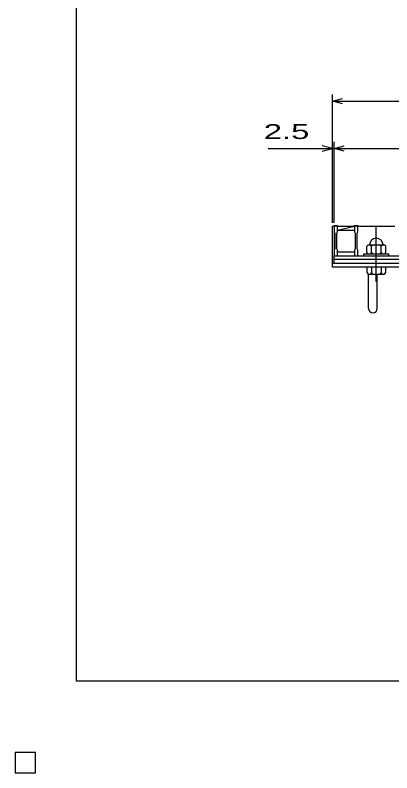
# Model space of a CAD drawing. Units: millimetres, scale not verified. Extents: x -1820 to 1731, y -1282 to 1054.
# Drawn here: x -1820 to -1262, y -1282 to -160 of the extents above; entities that cross this region are included whole.
import ezdxf
from ezdxf.enums import TextEntityAlignment as Align

# ---------------------------------------------------------------- set-up
doc = ezdxf.new("R2010")
doc.units = ezdxf.units.MM
doc.header["$LTSCALE"] = 10
doc.linetypes.add('CHAIN', pattern=[18.5, 12, -1.5, 3.5, -1.5])
for name, color, linetype, lineweight in [('0_2', 150, 'Continuous', 25), ('16', 3, 'Continuous', 25), ('19', 6, 'Continuous', 25), ('22', 4, 'Continuous', 25)]:
    doc.layers.add(name, color=color, linetype=linetype, lineweight=lineweight)
doc.styles.add('ベクトル', font='')
doc.styles.get('ベクトル').set_extended_font_data('ベクトル')

msp = doc.modelspace()

# ---------------------------------------------------------------- linework, layer by layer
at = {"layer": '0_2'}
for p, q in [((-1729, -1146.5), (-1729, 1053.5)), ((1731, -1146.5), (-1729, -1146.5))]:
    msp.add_line(p, q, dxfattribs=at)
at = {"layer": '16'}
for p, q in [((-1348, -472.5), (-1348, -471.8)), ((-1348, -471.8), (-1343, -471.8)), ((-1348, -472.5), (-1348, -481)), ((-1343, -472.5), (-1348, -472.5)), ((-1348, -472.5), (-1348, -510.5)), ((-1348, -481), (-1347, -483)), ((-1344, -483), (-1343, -481)), ((-1343, -471.8), (-1343, -472.5)), ((-1343, -481), (-1343, -472.5)), ((-1343, -472.5), (-1318, -472.5)), ((-1343, -478.5), (-1318, -472.5)), ((-1343, -478.5), (-1318, -478.5)), ((-1318, -472.5), (-1318, -471.8)), ((-1318, -471.8), (-1313, -471.8)), ((-1318, -472.5), (-1318, -481)), ((-1313, -472.5), (-1318, -472.5)), ((-1318, -481), (-1317, -483)), ((-1314, -483), (-1313, -481)), ((-1313, -471.8), (-1313, -472.5)), ((-1313, -481), (-1313, -472.5)), ((-1313, -472.5), (-1258, -472.5)), ((-1347, -483), (-1347, -506)), ((-1344, -506), (-1344, -483)), ((-1317, -483), (-1317, -506)), ((-1314, -506), (-1314, -483)), ((-1297.5, -500.5), (-1299.5, -502.5)), ((-1299.5, -511.5), (-1299.5, -502.5)), ((-1297.5, -500.5), (-1273.5, -500.5)), ((-1292.5, -502.5), (-1294.5, -500.5)), ((-1292.5, -502.5), (-1290.5, -500.5)), ((-1292.5, -511.5), (-1292.5, -502.5)), ((-1278.5, -502.5), (-1280.5, -500.5)), ((-1278.5, -502.5), (-1276.5, -500.5)), ((-1278.5, -511.5), (-1278.5, -502.5)), ((-1271.5, -502.5), (-1273.5, -500.5)), ((-1271.5, -511.5), (-1271.5, -502.5)), ((-1347, -506), (-1348, -508)), ((-1348, -508), (-1348, -516.5)), ((-1343, -508), (-1344, -506)), ((-1343, -516.5), (-1343, -508)), ((-1343, -510.5), (-1318, -510.5)), ((-1317, -506), (-1318, -508)), ((-1318, -508), (-1318, -516.5)), ((-1313, -508), (-1314, -506)), ((-1313, -516.5), (-1313, -508)), ((-1304, -516.5), (-1304, -513.5)), ((-1304, -513.5), (-1267, -513.5)), ((-1299.5, -511.5), (-1297.5, -513.5)), ((-1294.5, -513.5), (-1292.5, -511.5)), ((-1292.5, -511.5), (-1290.5, -513.5)), ((-1280.5, -513.5), (-1278.5, -511.5)), ((-1278.5, -511.5), (-1276.5, -513.5)), ((-1273.5, -513.5), (-1271.5, -511.5)), ((-1267, -516.5), (-1267, -513.5)), ((-1348, -516.5), (-1343, -516.5)), ((-1348, -516.5), (-353, -516.5)), ((-1348, -521.5), (-1348, -516.5)), ((-1348, -521.5), (-353, -521.5)), ((-1348, -527.5), (-1348, -521.5)), ((-1348, -527.5), (-353, -527.5)), ((-1318, -516.5), (-1313, -516.5)), ((-1313, -516.5), (-1258, -516.5)), ((-1304, -516.5), (-1267, -516.5)), ((-1790, -1252.5), (-1820, -1252.5)), ((-1820, -1252.5), (-1820, -1282.5)), ((-1790, -1252.5), (-1820, -1252.5)), ((-1820, -1252.5), (-1820, -1282.5)), ((-1790, -1252.5), (-1820, -1252.5)), ((-1820, -1252.5), (-1820, -1282.5)), ((-1790, -1252.5), (-1820, -1252.5)), ((-1820, -1252.5), (-1820, -1282.5)), ((-1790, -1252.5), (-1820, -1252.5)), ((-1820, -1252.5), (-1820, -1282.5)), ((-1790, -1282.5), (-1790, -1252.5)), ((-1790, -1282.5), (-1790, -1252.5)), ((-1790, -1282.5), (-1790, -1252.5)), ((-1790, -1282.5), (-1790, -1252.5)), ((-1790, -1282.5), (-1790, -1252.5)), ((-1820, -1282.5), (-1790, -1282.5)), ((-1820, -1282.5), (-1790, -1282.5)), ((-1820, -1282.5), (-1790, -1282.5)), ((-1820, -1282.5), (-1790, -1282.5)), ((-1820, -1282.5), (-1790, -1282.5))]:
    msp.add_line(p, q, dxfattribs=at)
at = {"layer": '16', "linetype": 'CHAIN'}
msp.add_line((-1285.5, -554.5), (-1285.5, -473.5), dxfattribs=at)
at = {"layer": '16'}
msp.add_arc((-1285.5, -500.5), 10, 0, 180, dxfattribs=at)
at = {"layer": '19'}
for p, q in [((-1350.5, -527.5), (-1350.5, -472.5)), ((-1350.5, -472.5), (-1348, -472.5)), ((-1350.5, -527.5), (-350.5, -527.5)), ((-1350.5, -533.5), (-1350.5, -527.5)), ((-350.5, -533.5), (-1350.5, -533.5)), ((-1299.5, -533.5), (-1299.5, -541.5)), ((-1271.5, -533.5), (-1299.5, -533.5)), ((-1292.5, -533.5), (-1292.5, -541.5)), ((-1278.5, -533.5), (-1278.5, -541.5)), ((-1271.5, -541.5), (-1271.5, -533.5)), ((-1299.5, -541.5), (-1297.5, -543.5)), ((-1297.5, -543.5), (-1273.5, -543.5)), ((-1297, -594.61), (-1297, -543.5)), ((-1292.5, -541.5), (-1294.5, -543.5)), ((-1290.5, -543.5), (-1292.5, -541.5)), ((-1284, -594.61), (-1284, -543.5)), ((-1278.5, -541.5), (-1280.5, -543.5)), ((-1276.5, -543.5), (-1278.5, -541.5)), ((-1273.5, -543.5), (-1271.5, -541.5))]:
    msp.add_line(p, q, dxfattribs=at)
msp.add_arc((-1290.5, -594.61), 6.5, 180, 0, dxfattribs=at)
at = {"layer": '22'}
for p, q in [((-1350.5, -467.5), (-1350.5, -277.5)), ((-1350.5, -287.5), (-1335.5, -283.5)), ((-1335.5, -291.5), (-1350.5, -287.5)), ((-1350.5, -287.5), (-350.5, -287.5)), ((-1350.5, -467.5), (-1350.5, -347.5)), ((-1348, -467.5), (-1348, -347.5)), ((-1445.5, -357.5), (-1350.5, -357.5)), ((-1350.5, -357.5), (-1365.5, -353.5)), ((-1365.5, -361.5), (-1350.5, -357.5)), ((-1350.5, -357.5), (-1348, -357.5)), ((-1348, -357.5), (-1333, -353.5)), ((-1333, -361.5), (-1348, -357.5)), ((-1348, -357.5), (-353, -357.5))]:
    msp.add_line(p, q, dxfattribs=at)
at = {"layer": '22', "color": 2}
for p, q in [((-1790, -1252.5), (-1820, -1252.5)), ((-1820, -1252.5), (-1820, -1282.5)), ((-1790, -1252.5), (-1820, -1252.5)), ((-1820, -1252.5), (-1820, -1282.5)), ((-1790, -1252.5), (-1820, -1252.5)), ((-1820, -1252.5), (-1820, -1282.5)), ((-1790, -1282.5), (-1790, -1252.5)), ((-1790, -1282.5), (-1790, -1252.5)), ((-1790, -1282.5), (-1790, -1252.5)), ((-1820, -1282.5), (-1790, -1282.5)), ((-1820, -1282.5), (-1790, -1282.5)), ((-1820, -1282.5), (-1790, -1282.5))]:
    msp.add_line(p, q, dxfattribs=at)

# ---------------------------------------------------------------- texts
at = {"layer": '22', "color": 2, "style": 'ベクトル', "width": 1.65}
msp.add_text(' 2.5 ', height=21.99, dxfattribs=at).set_placement((-1465.5, -332.5), align=Align.MIDDLE_LEFT)

doc.saveas('drawing.dxf')
